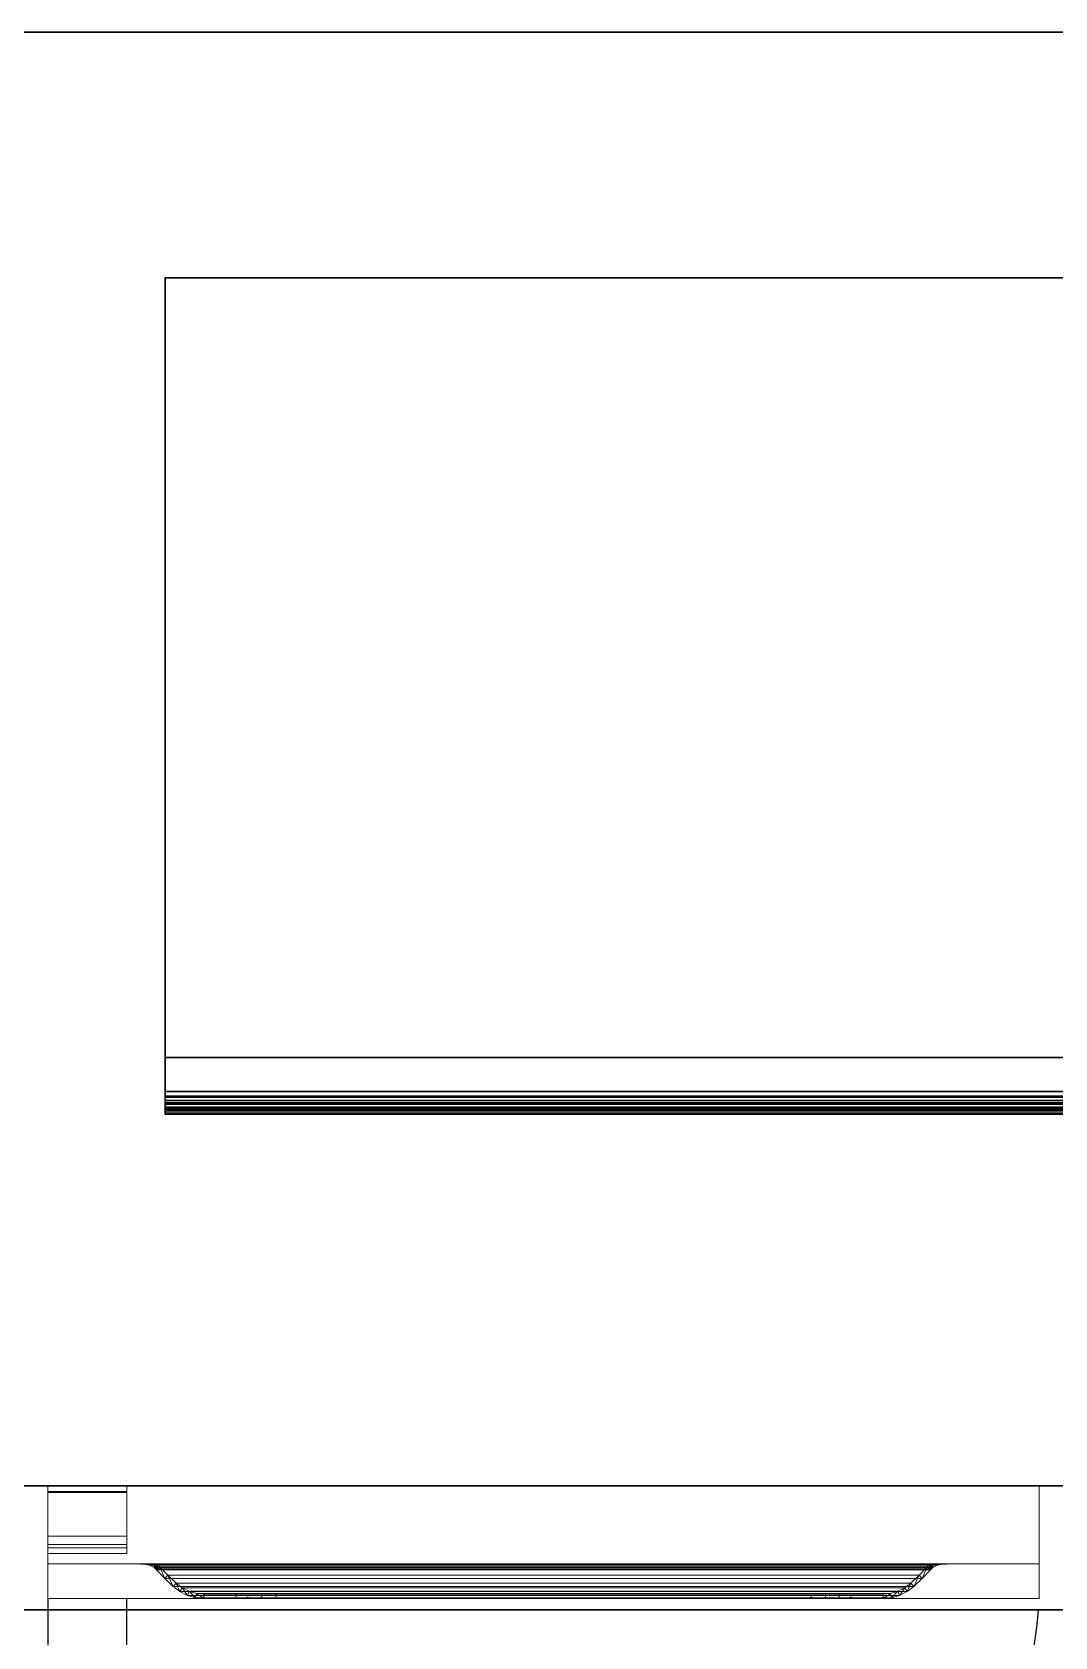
# Model space of a CAD drawing. Header units: millimetres. Extents: x -1 to 1800, y -1098 to 1.
# Drawn here: x 403 to 857, y -712 to 0 of the extents above; entities that cross this region are included whole.
import ezdxf

# ---------------------------------------------------------------- set-up
doc = ezdxf.new("R2010")
doc.units = ezdxf.units.MM
doc.linetypes.add('NASCOSTA', pattern=[9.525, 6.35, -3.175])
for name, color, linetype in [('IQ_200_2D', 1, 'Continuous'), ('IQ_200_3D', 1, 'Continuous'), ('IQ_204_2D', 7, 'Continuous'), ('IQ_204_3D', 7, 'Continuous')]:
    doc.layers.add(name, color=color, linetype=linetype)

# ---------------------------------------------------------------- blocks, each defined once
blk = doc.blocks.new('hpp_cutout_3c_l_2d')
at = {"layer": 'IQ_200_2D'}
for p, q in [((462, -109), (1582, -109)), ((462, -480), (462, -109)), ((462, -455), (1582, -455)), ((1582, -480), (462, -480))]:
    blk.add_line(p, q, dxfattribs=at)
blk = doc.blocks.new('hpp_cutout_3c_l_3d')
at = {"layer": 'IQ_200_3D'}
mesh = blk.add_polyface(dxfattribs=at)
corners = [(1799, 0, 50), (0, 0, 50), (0, -700, 50), (1799, -700, 50)]
mesh.append_faces([[corners[k] for k in face] for face in [(0, 1, 2, 3)]])
mesh = blk.add_polyface(dxfattribs=at)
corners = [(1799, -700, 0), (0, -700, 0), (0, 0, 0), (1799, 0, 0)]
mesh.append_faces([[corners[k] for k in face] for face in [(0, 1, 2, 3)]])
mesh = blk.add_polyface(dxfattribs=at)
corners = [(1799, 0, 0), (0, 0, 0), (0, 0, 50), (1799, 0, 50)]
mesh.append_faces([[corners[k] for k in face] for face in [(0, 1, 2, 3)]])
mesh = blk.add_polyface(dxfattribs=at)
corners = [(462, -480, 87), (462, -479.66, 89.59), (462, -478.66, 92), (462, -477.07, 94.07), (462, -475, 95.66), (462, -472.59, 96.66), (462, -470, 97), (462, -455, 97), (462, -455, 95), (462, -470, 95), (462, -472.07, 94.73), (462, -474, 93.93), (462, -475.66, 92.66), (462, -476.93, 91), (462, -477.73, 89.07), (462, -478, 87), (462, -478, 80), (462, -109, 80), (462, -109, 50), (462, -480, 50)]
mesh.append_faces([[corners[k] for k in face] for face in [(9, 7, 8)]], dxfattribs={"vtx0": -1})
mesh.append_faces([[corners[k] for k in face] for face in [(0, 15, 16, 19), (1, 14, 15, 0), (14, 1, 2, 13), (13, 2, 3)]], dxfattribs={"vtx0": -1, "vtx2": -1})
mesh.append_faces([[corners[k] for k in face] for face in [(11, 12, 4, 5), (3, 4, 12, 13), (10, 11, 5, 6), (6, 7, 9, 10)]], dxfattribs={"vtx1": -1, "vtx3": -1})
mesh.append_faces([[corners[k] for k in face] for face in [(16, 17, 18, 19)]], dxfattribs={"vtx3": -1})
mesh = blk.add_polyface(dxfattribs=at)
corners = [(1582, -480, 50), (462, -480, 50), (462, -109, 50), (1582, -109, 50)]
mesh.append_faces([[corners[k] for k in face] for face in [(0, 1, 2, 3)]])
mesh = blk.add_polyface(dxfattribs=at)
corners = [(1582, -109, 50), (462, -109, 50), (462, -109, 80), (1582, -109, 80)]
mesh.append_faces([[corners[k] for k in face] for face in [(0, 1, 2, 3)]])
mesh = blk.add_polyface(dxfattribs=at)
corners = [(1582, -109, 80), (462, -109, 80), (462, -478, 80), (1582, -478, 80)]
mesh.append_faces([[corners[k] for k in face] for face in [(0, 1, 2, 3)]])
mesh = blk.add_polyface(dxfattribs=at)
corners = [(1582, -470, 95), (462, -470, 95), (462, -455, 95), (1582, -455, 95)]
mesh.append_faces([[corners[k] for k in face] for face in [(0, 1, 2, 3)]])
mesh = blk.add_polyface(dxfattribs=at)
corners = [(1582, -455, 95), (462, -455, 95), (462, -455, 97), (1582, -455, 97)]
mesh.append_faces([[corners[k] for k in face] for face in [(0, 1, 2, 3)]])
mesh = blk.add_polyface(dxfattribs=at)
corners = [(1582, -455, 97), (462, -455, 97), (462, -470, 97), (1582, -470, 97)]
mesh.append_faces([[corners[k] for k in face] for face in [(0, 1, 2, 3)]])
mesh = blk.add_polyface(dxfattribs=at)
corners = [(1582, -470, 95), (1582, -472.07, 94.73), (1582, -474, 93.93), (1582, -475.66, 92.66), (1582, -476.93, 91), (1582, -477.73, 89.07), (1582, -478, 87), (462, -478, 87), (462, -477.73, 89.07), (462, -476.93, 91), (462, -475.66, 92.66), (462, -474, 93.93), (462, -472.07, 94.73), (462, -470, 95)]
mesh.append_faces([[corners[k] for k in face] for face in [(8, 5, 6, 7)]], dxfattribs={"vtx0": -1})
mesh.append_faces([[corners[k] for k in face] for face in [(9, 4, 5, 8), (4, 9, 10, 3), (12, 1, 2, 11), (3, 10, 11, 2)]], dxfattribs={"vtx0": -1, "vtx2": -1})
mesh.append_faces([[corners[k] for k in face] for face in [(13, 0, 1, 12)]], dxfattribs={"vtx2": -1})
mesh = blk.add_polyface(dxfattribs=at)
corners = [(1582, -480, 87), (1582, -479.66, 89.59), (1582, -478.66, 92), (1582, -477.07, 94.07), (1582, -475, 95.66), (1582, -472.59, 96.66), (1582, -470, 97), (462, -470, 97), (462, -472.59, 96.66), (462, -475, 95.66), (462, -477.07, 94.07), (462, -478.66, 92), (462, -479.66, 89.59), (462, -480, 87)]
mesh.append_faces([[corners[k] for k in face] for face in [(1, 12, 13, 0)]], dxfattribs={"vtx0": -1})
mesh.append_faces([[corners[k] for k in face] for face in [(5, 8, 9, 4), (4, 9, 10, 3), (2, 11, 12, 1), (11, 2, 3, 10)]], dxfattribs={"vtx0": -1, "vtx2": -1})
mesh.append_faces([[corners[k] for k in face] for face in [(6, 7, 8, 5)]], dxfattribs={"vtx2": -1})
mesh = blk.add_polyface(dxfattribs=at)
corners = [(1582, -478, 80), (462, -478, 80), (462, -478, 87), (1582, -478, 87)]
mesh.append_faces([[corners[k] for k in face] for face in [(0, 1, 2, 3)]])
mesh = blk.add_polyface(dxfattribs=at)
corners = [(1582, -480, 87), (462, -480, 87), (462, -480, 50), (1582, -480, 50)]
mesh.append_faces([[corners[k] for k in face] for face in [(0, 1, 2, 3)]])
mesh = blk.add_polyface(dxfattribs=at)
corners = [(1799, -700, 50), (0, -700, 50), (0, -700, 0), (1799, -700, 0)]
mesh.append_faces([[corners[k] for k in face] for face in [(0, 1, 2, 3)]])
blk = doc.blocks.new('hpp_sd_l_2d')
at = {"layer": 'IQ_204_2D', "linetype": 'NASCOSTA', "ltscale": 10}
for p, q in [((0, 0), (0, -403)), ((35, -403), (35, 0)), ((0, -403), (35, -403))]:
    blk.add_line(p, q, dxfattribs=at)
blk.add_arc((-1, 38.39), 442.86, 274.66304, 354.37733, dxfattribs=at)
blk = doc.blocks.new('hpp_sd_l_3d')
at = {"layer": 'IQ_200_3D', "lineweight": 9}
mesh = blk.add_polyface(dxfattribs=at)
corners = [(0, -50, 568.83), (0, -50, 47), (0, 0, 47), (0, 0, 675), (0, -34.6, 675), (0, -34.6, 626.33)]
mesh.append_faces([[corners[k] for k in face] for face in [(5, 3, 0)]], dxfattribs={"vtx0": -1, "vtx1": -1})
mesh.append_faces([[corners[k] for k in face] for face in [(5, 4, 3)]], dxfattribs={"vtx2": -1})
mesh.append_faces([[corners[k] for k in face] for face in [(3, 2, 1, 0)]], dxfattribs={"vtx3": -1})
mesh = blk.add_polyface(dxfattribs=at)
corners = [(0, 0, 47), (0, -50, 47), (440, -50, 47), (440, 0, 47)]
mesh.append_faces([[corners[k] for k in face] for face in [(3, 2, 1, 0)]])
mesh = blk.add_polyface(dxfattribs=at)
corners = [(0, 0, 675), (0, 0, 47), (440, 0, 47), (440, 0, 675)]
mesh.append_faces([[corners[k] for k in face] for face in [(3, 2, 1, 0)]])
mesh = blk.add_polyface(dxfattribs=at)
corners = [(0, -34.6, 675), (0, 0, 675), (440, 0, 675), (440, -34.6, 675)]
mesh.append_faces([[corners[k] for k in face] for face in [(3, 2, 1, 0)]])
mesh = blk.add_polyface(dxfattribs=at)
corners = [(440, -50, 568.83), (440, -34.6, 626.33), (440, -34.6, 675), (440, 0, 675), (440, 0, 47), (440, -50, 47)]
mesh.append_faces([[corners[k] for k in face] for face in [(4, 3, 1, 0)]], dxfattribs={"vtx1": -1, "vtx3": -1})
mesh.append_faces([[corners[k] for k in face] for face in [(3, 2, 1), (0, 5, 4)]], dxfattribs={"vtx2": -1})
mesh = blk.add_polyface(dxfattribs=at)
corners = [(440, -34.6, 626.33), (0, -34.6, 626.33), (0, -34.6, 675), (440, -34.6, 675), (48.27, -34.6, 656.6), (391.73, -34.6, 656.6), (392.86, -34.6, 657.73), (395.04, -34.6, 659.62), (397.47, -34.6, 661.17), (400.09, -34.6, 662.35), (39.91, -34.6, 662.35), (42.53, -34.6, 661.17), (44.96, -34.6, 659.62), (47.14, -34.6, 657.73)]
mesh.append_faces([[corners[k] for k in face] for face in [(10, 13, 12, 11)]], dxfattribs={"vtx0": -1})
mesh.append_faces([[corners[k] for k in face] for face in [(13, 10, 1, 4)]], dxfattribs={"vtx0": -1, "vtx1": -1, "vtx2": -1})
mesh.append_faces([[corners[k] for k in face] for face in [(9, 3, 2, 10), (9, 0, 3)]], dxfattribs={"vtx0": -1, "vtx2": -1})
mesh.append_faces([[corners[k] for k in face] for face in [(7, 6, 9, 8)]], dxfattribs={"vtx1": -1})
mesh.append_faces([[corners[k] for k in face] for face in [(2, 1, 10)]], dxfattribs={"vtx1": -1, "vtx2": -1})
mesh.append_faces([[corners[k] for k in face] for face in [(6, 5, 0, 9)]], dxfattribs={"vtx1": -1, "vtx2": -1, "vtx3": -1})
mesh.append_faces([[corners[k] for k in face] for face in [(1, 0, 5, 4)]], dxfattribs={"vtx1": -1, "vtx3": -1})
mesh = blk.add_polyface(dxfattribs=at)
corners = [(0, -50, 568.83), (0, -34.6, 626.33), (440, -34.6, 626.33), (440, -50, 568.83)]
mesh.append_faces([[corners[k] for k in face] for face in [(3, 2, 1, 0)]])
mesh = blk.add_polyface(dxfattribs=at)
corners = [(48.27, -37.26, 656.6), (47.73, -36.73, 657.14), (47.14, -36.25, 657.73), (45.05, -35.22, 659.55), (42.6, -34.74, 661.13), (39.91, -34.6, 662.35), (400.09, -34.6, 662.35), (397.4, -34.74, 661.13), (394.95, -35.22, 659.55), (392.86, -36.25, 657.73), (392.27, -36.73, 657.14), (391.73, -37.26, 656.6)]
mesh.append_faces([[corners[k] for k in face] for face in [(5, 4, 7, 6)]], dxfattribs={"vtx1": -1})
mesh.append_faces([[corners[k] for k in face] for face in [(4, 3, 8, 7), (9, 8, 3, 2), (2, 1, 10, 9)]], dxfattribs={"vtx1": -1, "vtx3": -1})
mesh.append_faces([[corners[k] for k in face] for face in [(1, 0, 11, 10)]], dxfattribs={"vtx3": -1})
mesh = blk.add_polyface(dxfattribs=at)
corners = [(39.91, -34.6, 662.35), (42.6, -34.74, 661.13), (45.05, -35.22, 659.55), (47.14, -36.25, 657.73), (47.14, -34.6, 657.73), (44.96, -34.6, 659.62), (42.53, -34.6, 661.17), (41, -34.66, 661.86), (47.14, -35.09, 657.73), (41.02, -34.6, 661.85)]
mesh.append_faces([[corners[k] for k in face] for face in [(8, 5, 4)]], dxfattribs={"vtx0": -1})
mesh.append_faces([[corners[k] for k in face] for face in [(2, 5, 8)]], dxfattribs={"vtx0": -1, "vtx1": -1, "vtx2": -1})
mesh.append_faces([[corners[k] for k in face] for face in [(1, 6, 5), (6, 1, 7)]], dxfattribs={"vtx0": -1, "vtx2": -1})
mesh.append_faces([[corners[k] for k in face] for face in [(2, 1, 5), (9, 6, 7)]], dxfattribs={"vtx1": -1, "vtx2": -1})
mesh.append_faces([[corners[k] for k in face] for face in [(8, 3, 2), (7, 0, 9)]], dxfattribs={"vtx2": -1})
mesh = blk.add_polyface(dxfattribs=at)
corners = [(47.14, -34.6, 657.73), (47.14, -36.25, 657.73), (47.73, -36.73, 657.14), (48.27, -37.26, 656.6), (51.89, -41.01, 652.98), (55.64, -44.62, 649.23), (58.6, -46.91, 646.27), (61.95, -48.61, 642.92), (65.55, -49.65, 639.32), (69.28, -50, 635.59), (83.58, -50, 621.29), (83.58, -48, 621.29), (69.28, -48, 635.59), (65.92, -47.68, 638.95), (62.68, -46.75, 642.19), (59.67, -45.22, 645.2), (57, -43.16, 647.87), (53.3, -39.59, 651.57), (49.73, -35.89, 655.14), (49.03, -35.21, 655.84), (48.27, -34.6, 656.6)]
mesh.append_faces([[corners[k] for k in face] for face in [(8, 13, 9), (6, 15, 7), (14, 7, 15), (3, 18, 4), (19, 2, 20)]], dxfattribs={"vtx0": -1, "vtx1": -1})
mesh.append_faces([[corners[k] for k in face] for face in [(9, 13, 12), (14, 8, 7), (19, 3, 2), (20, 2, 1)]], dxfattribs={"vtx0": -1, "vtx2": -1})
mesh.append_faces([[corners[k] for k in face] for face in [(16, 15, 6), (14, 13, 8), (17, 16, 5), (6, 5, 16), (18, 17, 4), (5, 4, 17), (19, 18, 3)]], dxfattribs={"vtx1": -1, "vtx2": -1})
mesh.append_faces([[corners[k] for k in face] for face in [(1, 0, 20)]], dxfattribs={"vtx2": -1})
mesh.append_faces([[corners[k] for k in face] for face in [(12, 11, 10, 9)]], dxfattribs={"vtx3": -1})
mesh = blk.add_polyface(dxfattribs=at)
corners = [(390.27, -35.89, 655.14), (390.97, -35.21, 655.84), (391.73, -34.6, 656.6), (48.27, -34.6, 656.6), (49.03, -35.21, 655.84), (49.73, -35.89, 655.14)]
mesh.append_faces([[corners[k] for k in face] for face in [(1, 0, 5, 4), (4, 3, 2, 1)]], dxfattribs={"vtx3": -1})
mesh = blk.add_polyface(dxfattribs=at)
corners = [(391.73, -34.6, 656.6), (390.97, -35.21, 655.84), (390.27, -35.89, 655.14), (386.7, -39.59, 651.57), (383, -43.16, 647.87), (380.33, -45.22, 645.2), (377.32, -46.75, 642.19), (374.08, -47.68, 638.95), (370.72, -48, 635.59), (356.42, -48, 621.29), (356.42, -50, 621.29), (370.72, -50, 635.59), (374.45, -49.65, 639.32), (378.05, -48.61, 642.92), (381.4, -46.91, 646.27), (384.36, -44.62, 649.23), (388.11, -41.01, 652.98), (391.73, -37.26, 656.6), (392.27, -36.73, 657.14), (392.86, -36.25, 657.73), (392.86, -34.6, 657.73)]
mesh.append_faces([[corners[k] for k in face] for face in [(8, 11, 10, 9)]], dxfattribs={"vtx0": -1})
mesh.append_faces([[corners[k] for k in face] for face in [(4, 14, 5), (18, 0, 19), (0, 18, 1), (3, 15, 4), (14, 4, 15)]], dxfattribs={"vtx0": -1, "vtx1": -1})
mesh.append_faces([[corners[k] for k in face] for face in [(6, 13, 12), (13, 6, 5), (11, 8, 7), (7, 12, 11), (2, 17, 16)]], dxfattribs={"vtx0": -1, "vtx2": -1})
mesh.append_faces([[corners[k] for k in face] for face in [(14, 13, 5), (7, 6, 12), (18, 17, 1), (16, 15, 3), (3, 2, 16), (2, 1, 17)]], dxfattribs={"vtx1": -1, "vtx2": -1})
mesh.append_faces([[corners[k] for k in face] for face in [(0, 20, 19)]], dxfattribs={"vtx2": -1})
mesh = blk.add_polyface(dxfattribs=at)
corners = [(392.86, -34.6, 657.73), (392.86, -36.25, 657.73), (394.95, -35.22, 659.55), (397.4, -34.74, 661.13), (400.09, -34.6, 662.35), (397.47, -34.6, 661.17), (395.04, -34.6, 659.62), (392.86, -35.09, 657.73), (399, -34.66, 661.86), (398.98, -34.6, 661.85)]
mesh.append_faces([[corners[k] for k in face] for face in [(6, 7, 0), (7, 2, 1)]], dxfattribs={"vtx0": -1})
mesh.append_faces([[corners[k] for k in face] for face in [(2, 7, 6)]], dxfattribs={"vtx0": -1, "vtx1": -1, "vtx2": -1})
mesh.append_faces([[corners[k] for k in face] for face in [(8, 5, 9)]], dxfattribs={"vtx0": -1, "vtx2": -1})
mesh.append_faces([[corners[k] for k in face] for face in [(8, 3, 5), (6, 5, 3), (3, 2, 6)]], dxfattribs={"vtx1": -1, "vtx2": -1})
mesh.append_faces([[corners[k] for k in face] for face in [(9, 4, 8)]], dxfattribs={"vtx2": -1})
mesh = blk.add_polyface(dxfattribs=at)
corners = [(391.73, -37.26, 656.6), (388.11, -41.01, 652.98), (384.36, -44.62, 649.23), (55.64, -44.62, 649.23), (51.89, -41.01, 652.98), (48.27, -37.26, 656.6)]
mesh.append_faces([[corners[k] for k in face] for face in [(1, 0, 5, 4), (4, 3, 2, 1)]], dxfattribs={"vtx3": -1})
mesh = blk.add_polyface(dxfattribs=at)
corners = [(383, -43.16, 647.87), (386.7, -39.59, 651.57), (390.27, -35.89, 655.14), (49.73, -35.89, 655.14), (53.3, -39.59, 651.57), (57, -43.16, 647.87)]
mesh.append_faces([[corners[k] for k in face] for face in [(1, 0, 5, 4), (4, 3, 2, 1)]], dxfattribs={"vtx3": -1})
mesh = blk.add_polyface(dxfattribs=at)
corners = [(384.36, -44.62, 649.23), (381.4, -46.91, 646.27), (378.05, -48.61, 642.92), (374.45, -49.65, 639.32), (370.72, -50, 635.59), (69.28, -50, 635.59), (65.55, -49.65, 639.32), (61.95, -48.61, 642.92), (58.6, -46.91, 646.27), (55.64, -44.62, 649.23)]
mesh.append_faces([[corners[k] for k in face] for face in [(4, 3, 6, 5)]], dxfattribs={"vtx1": -1})
mesh.append_faces([[corners[k] for k in face] for face in [(2, 1, 8, 7), (7, 6, 3, 2)]], dxfattribs={"vtx1": -1, "vtx3": -1})
mesh.append_faces([[corners[k] for k in face] for face in [(1, 0, 9, 8)]], dxfattribs={"vtx3": -1})
mesh = blk.add_polyface(dxfattribs=at)
corners = [(370.72, -48, 635.59), (374.08, -47.68, 638.95), (377.32, -46.75, 642.19), (380.33, -45.22, 645.2), (383, -43.16, 647.87), (57, -43.16, 647.87), (59.67, -45.22, 645.2), (62.68, -46.75, 642.19), (65.92, -47.68, 638.95), (69.28, -48, 635.59)]
mesh.append_faces([[corners[k] for k in face] for face in [(9, 8, 1, 0)]], dxfattribs={"vtx1": -1})
mesh.append_faces([[corners[k] for k in face] for face in [(2, 1, 8, 7), (7, 6, 3, 2)]], dxfattribs={"vtx1": -1, "vtx3": -1})
mesh.append_faces([[corners[k] for k in face] for face in [(6, 5, 4, 3)]], dxfattribs={"vtx3": -1})
mesh = blk.add_polyface(dxfattribs=at)
corners = [(338.74, -48, 613.97), (345.21, -48, 614.82), (351.24, -48, 617.32), (356.42, -48, 621.29), (370.72, -48, 635.59), (69.28, -48, 635.59), (83.58, -48, 621.29), (88.76, -48, 617.32), (94.79, -48, 614.82), (101.26, -48, 613.97)]
mesh.append_faces([[corners[k] for k in face] for face in [(6, 9, 8, 7)]], dxfattribs={"vtx0": -1})
mesh.append_faces([[corners[k] for k in face] for face in [(4, 9, 6, 5)]], dxfattribs={"vtx0": -1, "vtx1": -1})
mesh.append_faces([[corners[k] for k in face] for face in [(9, 4, 3, 0)]], dxfattribs={"vtx0": -1, "vtx2": -1})
mesh.append_faces([[corners[k] for k in face] for face in [(2, 1, 0, 3)]], dxfattribs={"vtx2": -1})
mesh = blk.add_polyface(dxfattribs=at)
corners = [(83.58, -50, 621.29), (88.76, -50, 617.32), (94.79, -50, 614.82), (101.26, -50, 613.97), (101.26, -48, 613.97), (94.79, -48, 614.82), (88.76, -48, 617.32), (83.58, -48, 621.29)]
mesh.append_faces([[corners[k] for k in face] for face in [(7, 6, 1, 0)]], dxfattribs={"vtx1": -1})
mesh.append_faces([[corners[k] for k in face] for face in [(6, 5, 2, 1)]], dxfattribs={"vtx1": -1, "vtx3": -1})
mesh.append_faces([[corners[k] for k in face] for face in [(5, 4, 3, 2)]], dxfattribs={"vtx3": -1})
mesh = blk.add_polyface(dxfattribs=at)
corners = [(101.26, -50, 613.97), (338.74, -50, 613.97), (338.74, -48, 613.97), (101.26, -48, 613.97)]
mesh.append_faces([[corners[k] for k in face] for face in [(3, 2, 1, 0)]])
mesh = blk.add_polyface(dxfattribs=at)
corners = [(356.42, -48, 621.29), (351.24, -48, 617.32), (345.21, -48, 614.82), (338.74, -48, 613.97), (338.74, -50, 613.97), (345.21, -50, 614.82), (351.24, -50, 617.32), (356.42, -50, 621.29)]
mesh.append_faces([[corners[k] for k in face] for face in [(3, 2, 5, 4)]], dxfattribs={"vtx1": -1})
mesh.append_faces([[corners[k] for k in face] for face in [(2, 1, 6, 5)]], dxfattribs={"vtx1": -1, "vtx3": -1})
mesh.append_faces([[corners[k] for k in face] for face in [(1, 0, 7, 6)]], dxfattribs={"vtx3": -1})
mesh = blk.add_polyface(dxfattribs=at)
corners = [(0, -50, 47), (0, -50, 568.83), (440, -50, 568.83), (440, -50, 47)]
mesh.append_faces([[corners[k] for k in face] for face in [(3, 2, 1, 0)]])
mesh = blk.add_polyface(dxfattribs=at)
corners = [(370.72, -50, 635.59), (356.42, -50, 621.29), (351.24, -50, 617.32), (345.21, -50, 614.82), (338.74, -50, 613.97), (101.26, -50, 613.97), (94.79, -50, 614.82), (88.76, -50, 617.32), (83.58, -50, 621.29), (69.28, -50, 635.59)]
mesh.append_faces([[corners[k] for k in face] for face in [(2, 4, 3), (6, 8, 7)]], dxfattribs={"vtx0": -1})
mesh.append_faces([[corners[k] for k in face] for face in [(5, 4, 0, 9), (6, 5, 9, 8)]], dxfattribs={"vtx1": -1, "vtx3": -1})
mesh.append_faces([[corners[k] for k in face] for face in [(2, 1, 0, 4)]], dxfattribs={"vtx2": -1, "vtx3": -1})
at = {"layer": 'IQ_204_3D', "lineweight": 9}
mesh = blk.add_polyface(dxfattribs=at)
corners = [(0, -22.26, 38), (0, -27.5, 38), (0, -27.5, 44.5), (0, -30, 44.5), (0, -30, 35.5), (0, -2.5, 35.5), (0, -2.5, 15.5), (0, 0, 15.5), (0, 0, 38), (0, -26, 44.5), (0, -2.5, 44.5), (0, -2.5, 41.25), (0, 0, 41.25), (0, 0, 47), (0, -26, 47), (0, -2.95, 676), (0, 0, 676), (0, 0, 688.5), (0, -2.5, 688.5), (0, -2.5, 678.5), (0, -26, 678.5), (0, -26, 676)]
mesh.append_faces([[corners[k] for k in face] for face in [(13, 10, 9, 14), (19, 15, 21, 20), (16, 19, 18, 17)]], dxfattribs={"vtx0": -1})
mesh.append_faces([[corners[k] for k in face] for face in [(19, 16, 15)]], dxfattribs={"vtx0": -1, "vtx2": -1})
mesh.append_faces([[corners[k] for k in face] for face in [(0, 8, 5)]], dxfattribs={"vtx1": -1, "vtx2": -1})
mesh.append_faces([[corners[k] for k in face] for face in [(5, 4, 1, 0)]], dxfattribs={"vtx1": -1, "vtx3": -1})
mesh.append_faces([[corners[k] for k in face] for face in [(4, 3, 2, 1), (8, 7, 6, 5), (13, 12, 11, 10)]], dxfattribs={"vtx3": -1})
mesh = blk.add_polyface(dxfattribs=at)
corners = [(0, 0, 15.5), (0, -2.5, 15.5), (35, -2.5, 15.5), (35, 0, 15.5)]
mesh.append_faces([[corners[k] for k in face] for face in [(3, 2, 1, 0)]])
mesh = blk.add_polyface(dxfattribs=at)
corners = [(0, 0, 38), (0, 0, 15.5), (35, 0, 15.5), (35, 0, 38)]
mesh.append_faces([[corners[k] for k in face] for face in [(3, 2, 1, 0)]])
mesh = blk.add_polyface(dxfattribs=at)
corners = [(0, -22.26, 38), (0, 0, 38), (35, 0, 38), (35, -22.26, 38)]
mesh.append_faces([[corners[k] for k in face] for face in [(3, 2, 1, 0)]])
mesh = blk.add_polyface(dxfattribs=at)
corners = [(0, 0, 47), (0, 0, 41.25), (35, 0, 41.25), (35, 0, 47)]
mesh.append_faces([[corners[k] for k in face] for face in [(3, 2, 1, 0)]])
mesh = blk.add_polyface(dxfattribs=at)
corners = [(0, -26, 47), (0, 0, 47), (35, 0, 47), (35, -26, 47)]
mesh.append_faces([[corners[k] for k in face] for face in [(3, 2, 1, 0)]])
mesh = blk.add_polyface(dxfattribs=at)
corners = [(0, 0, 41.25), (0, -2.5, 41.25), (35, -2.5, 41.25), (35, 0, 41.25)]
mesh.append_faces([[corners[k] for k in face] for face in [(3, 2, 1, 0)]])
mesh = blk.add_polyface(dxfattribs=at)
corners = [(0, 0, 676), (0, -2.95, 676), (35, -2.95, 676), (35, 0, 676)]
mesh.append_faces([[corners[k] for k in face] for face in [(3, 2, 1, 0)]])
mesh = blk.add_polyface(dxfattribs=at)
corners = [(0, 0, 688.5), (0, 0, 676), (35, 0, 676), (35, 0, 688.5)]
mesh.append_faces([[corners[k] for k in face] for face in [(3, 2, 1, 0)]])
mesh = blk.add_polyface(dxfattribs=at)
corners = [(0, -2.5, 688.5), (0, 0, 688.5), (35, 0, 688.5), (35, -2.5, 688.5)]
mesh.append_faces([[corners[k] for k in face] for face in [(3, 2, 1, 0)]])
mesh = blk.add_polyface(dxfattribs=at)
corners = [(0, -2.5, 35.5), (0, -30, 35.5), (35, -30, 35.5), (35, -2.5, 35.5)]
mesh.append_faces([[corners[k] for k in face] for face in [(3, 2, 1, 0)]])
mesh = blk.add_polyface(dxfattribs=at)
corners = [(0, -2.5, 15.5), (0, -2.5, 35.5), (35, -2.5, 35.5), (35, -2.5, 15.5)]
mesh.append_faces([[corners[k] for k in face] for face in [(3, 2, 1, 0)]])
mesh = blk.add_polyface(dxfattribs=at)
corners = [(0, -2.5, 44.5), (0, -26, 44.5), (35, -26, 44.5), (35, -2.5, 44.5)]
mesh.append_faces([[corners[k] for k in face] for face in [(3, 2, 1, 0)]])
mesh = blk.add_polyface(dxfattribs=at)
corners = [(0, -2.5, 41.25), (0, -2.5, 44.5), (35, -2.5, 44.5), (35, -2.5, 41.25)]
mesh.append_faces([[corners[k] for k in face] for face in [(3, 2, 1, 0)]])
mesh = blk.add_polyface(dxfattribs=at)
corners = [(0, -2.5, 678.5), (0, -2.5, 688.5), (35, -2.5, 688.5), (35, -2.5, 678.5)]
mesh.append_faces([[corners[k] for k in face] for face in [(3, 2, 1, 0)]])
mesh = blk.add_polyface(dxfattribs=at)
corners = [(0, -26, 678.5), (0, -2.5, 678.5), (35, -2.5, 678.5), (35, -26, 678.5)]
mesh.append_faces([[corners[k] for k in face] for face in [(3, 2, 1, 0)]])
mesh = blk.add_polyface(dxfattribs=at)
corners = [(0, -2.95, 676), (0, -26, 676), (35, -26, 676), (35, -2.95, 676)]
mesh.append_faces([[corners[k] for k in face] for face in [(3, 2, 1, 0)]])
mesh = blk.add_polyface(dxfattribs=at)
corners = [(35, -22.26, 38), (35, 0, 38), (35, 0, 15.5), (35, -2.5, 15.5), (35, -2.5, 35.5), (35, -30, 35.5), (35, -30, 44.5), (35, -27.5, 44.5), (35, -27.5, 38), (35, -26, 44.5), (35, -26, 47), (35, 0, 47), (35, 0, 41.25), (35, -2.5, 41.25), (35, -2.5, 44.5), (35, -2.95, 676), (35, -26, 676), (35, -26, 678.5), (35, -2.5, 678.5), (35, -2.5, 688.5), (35, 0, 688.5), (35, 0, 676)]
mesh.append_faces([[corners[k] for k in face] for face in [(5, 8, 7, 6), (11, 14, 13, 12)]], dxfattribs={"vtx0": -1})
mesh.append_faces([[corners[k] for k in face] for face in [(18, 15, 21)]], dxfattribs={"vtx0": -1, "vtx2": -1})
mesh.append_faces([[corners[k] for k in face] for face in [(19, 18, 21, 20), (16, 15, 18, 17)]], dxfattribs={"vtx1": -1})
mesh.append_faces([[corners[k] for k in face] for face in [(0, 8, 5)]], dxfattribs={"vtx1": -1, "vtx2": -1})
mesh.append_faces([[corners[k] for k in face] for face in [(5, 4, 1, 0)]], dxfattribs={"vtx1": -1, "vtx3": -1})
mesh.append_faces([[corners[k] for k in face] for face in [(3, 2, 1, 4)]], dxfattribs={"vtx2": -1})
mesh.append_faces([[corners[k] for k in face] for face in [(11, 10, 9, 14)]], dxfattribs={"vtx3": -1})
mesh = blk.add_polyface(dxfattribs=at)
corners = [(0, -27.5, 38), (0, -22.26, 38), (35, -22.26, 38), (35, -27.5, 38)]
mesh.append_faces([[corners[k] for k in face] for face in [(3, 2, 1, 0)]])
mesh = blk.add_polyface(dxfattribs=at)
corners = [(0, -26, 44.5), (0, -26, 47), (35, -26, 47), (35, -26, 44.5)]
mesh.append_faces([[corners[k] for k in face] for face in [(3, 2, 1, 0)]])
mesh = blk.add_polyface(dxfattribs=at)
corners = [(0, -26, 676), (0, -26, 678.5), (35, -26, 678.5), (35, -26, 676)]
mesh.append_faces([[corners[k] for k in face] for face in [(3, 2, 1, 0)]])
mesh = blk.add_polyface(dxfattribs=at)
corners = [(0, -27.5, 44.5), (0, -27.5, 38), (35, -27.5, 38), (35, -27.5, 44.5)]
mesh.append_faces([[corners[k] for k in face] for face in [(3, 2, 1, 0)]])
mesh = blk.add_polyface(dxfattribs=at)
corners = [(0, -30, 44.5), (0, -27.5, 44.5), (35, -27.5, 44.5), (35, -30, 44.5)]
mesh.append_faces([[corners[k] for k in face] for face in [(3, 2, 1, 0)]])
mesh = blk.add_polyface(dxfattribs=at)
corners = [(0, -30, 35.5), (0, -30, 44.5), (35, -30, 44.5), (35, -30, 35.5)]
mesh.append_faces([[corners[k] for k in face] for face in [(3, 2, 1, 0)]])

msp = doc.modelspace()

# ---------------------------------------------------------------- linework, layer by layer
at = {"layer": 'IQ_200_2D'}
msp.add_lwpolyline([(0, 0), (1799, 0), (1799, -700), (0, -700)], close=True, dxfattribs=at)
at = {"layer": 'IQ_200_3D'}
for points in [[(1797, -645, 150), (2, -645, 150), (2, 0, 150), (1797, 0, 150)], [(1797, 0, 150), (2, 0, 150), (2, 0, 850), (1797, 0, 850)]]:
    msp.add_3dface(points, dxfattribs=at)
for points, invisible_edges in [([(27, -645, 198), (2, -645, 198), (2, -645, 150), (1797, -645, 150)], 8), ([(1797, -645, 150), (1797, -645, 198), (1772, -645, 198), (27, -645, 198)], 12), ([(1772, -645, 198), (1772, -645, 850), (27, -645, 850), (27, -645, 198)], 8), ([(1772, -645, 198), (1772, -645, 850), (27, -645, 850), (27, -645, 198)], 4)]:
    msp.add_3dface(points, dxfattribs=dict(at, invisible_edges=invisible_edges))
at = {"layer": 'IQ_204_2D', "linetype": 'NASCOSTA', "ltscale": 10}
msp.add_line((2, -645), (1797, -645), dxfattribs=at)
at = {"layer": 'IQ_204_2D', "color": 7, "linetype": 'NASCOSTA', "ltscale": 10}
msp.add_lwpolyline([(2, 0), (1797, 0), (1797, -645), (2, -645)], close=True, dxfattribs=at)

# ---------------------------------------------------------------- block references
for name, p in [('hpp_cutout_3c_l_3d', (0, 0, 850)), ('hpp_cutout_3c_l_2d', (0, 0)), ('hpp_sd_l_3d', (410, -645, 150)), ('hpp_sd_l_2d', (410, -695))]:
    msp.add_blockref(name, p)

doc.saveas('drawing.dxf')
